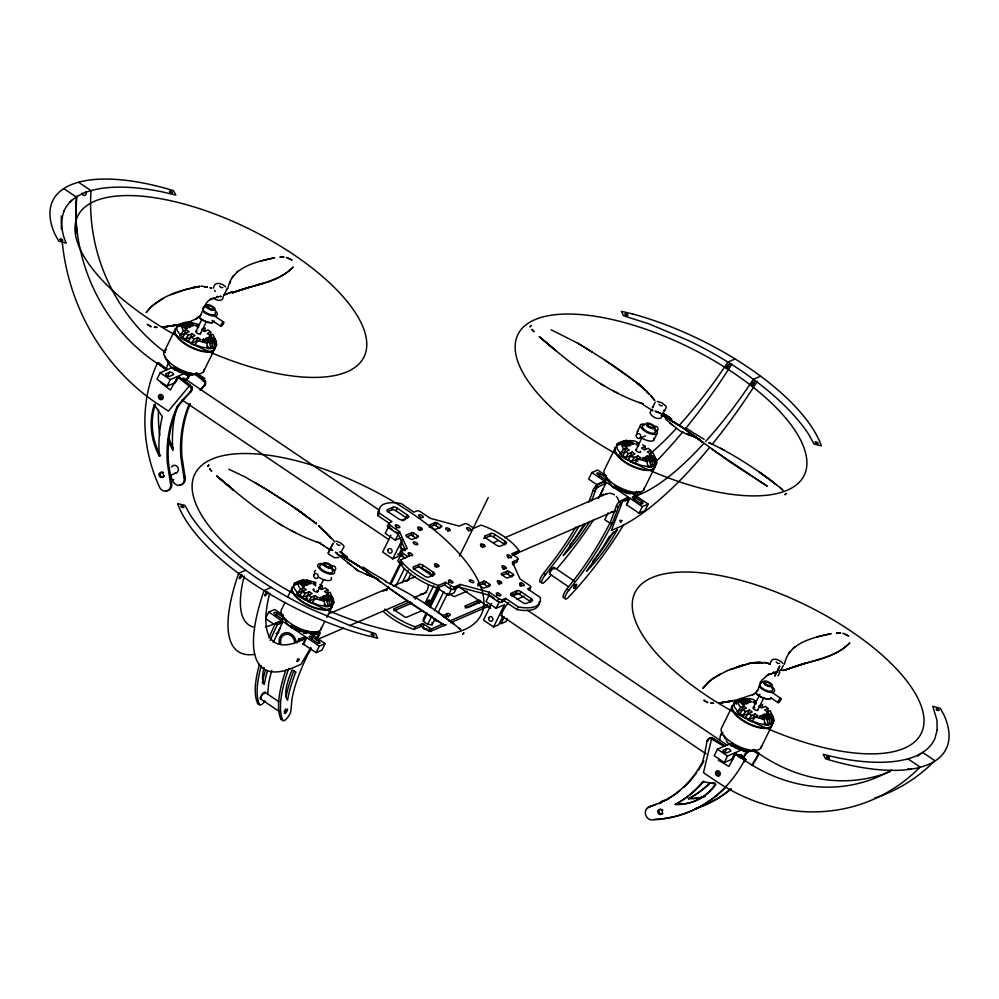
<?xml version="1.0" encoding="UTF-8"?>
<svg xmlns="http://www.w3.org/2000/svg" width="999" height="999" viewBox="0 0 999 999"><rect width="100%" height="100%" fill="white"/><g stroke="black" fill="none" stroke-linecap="round" stroke-linejoin="round"><path stroke-width="1.5" d="M434.79 619.405L432.092 624.862L427.722 624.338L423.339 621.378L423.351 618.955L426.036 613.498M432.092 624.862L432.105 622.439M219.518 286.026L220.929 287.487L222.889 287.562M776.111 661.862L777.522 663.324L779.482 663.398M267.67 694.505L268.669 683.541A114.361 33.916 -56 0 1 271.828 670.416M776.485 672.514L774.837 676.123L776.161 673.164M336.675 543.643L338.137 545.167L340.022 545.242M658.978 404.183L660.451 405.706L662.325 405.781M179.345 369.655L174.525 369.942L174.126 367.407A19.143 7.692 26.2 0 0 187.412 373.526L190.522 374.15L190.072 373.176L189.398 374.575L186.313 374.937L180.27 370.204M734.39 745.853L731.842 746.353L731.418 743.78A19.143 7.692 26.2 0 0 744.73 749.924L747.839 750.549L743.643 751.348L737.587 746.603M329.795 549.825L328.084 553.483L329.47 550.449M176.661 326.923L176.373 327.522L177.185 325.424L181.581 324.176L187.562 328.209L185.889 328.933L181.106 325.711L176.661 326.923L177.098 330.494L182.18 337.637L185.677 333.179L189.136 331.68L186.239 329.72L183.466 330.919L180.245 334.802M181.081 325.786L183.466 330.919M181.581 324.176L182.73 323.089L189.236 327.485L190.921 326.76L184.403 322.365M214.76 341.009L215.734 346.678L216.558 344.58L215.235 339.473L210.452 336.238L208.779 336.963L214.76 341.009L213.599 342.083L214.735 347.065L212.762 348.376L211.925 342.807L205.419 338.411L207.093 337.687L213.599 342.083M215.235 339.473L212.862 334.253L210.09 335.452L207.193 333.491L210.664 331.993L210.627 335.177M216.558 344.58L216.121 341.009L214.123 337.862M297.477 592.807L294.318 588.498L293.644 585.714L294.418 583.416L298.813 582.167L304.795 586.213L303.109 586.937C294.767 576.473 298.689 592.969 303.471 587.724L306.368 589.672L302.897 591.171L299.413 595.641L297.178 593.394L300.699 588.923M298.813 582.167L299.962 581.093L306.468 585.489L308.142 584.765L301.636 580.357L295.429 583.029L303.846 579.994L309.827 584.028L311.501 583.304L306.718 580.082L303.758 580.894M331.98 599L332.967 604.67L333.791 602.572L332.455 597.464L327.684 594.23L325.999 594.954L331.98 599L330.831 600.087L331.968 605.057L329.995 606.381L329.158 600.811L322.64 596.415L324.325 595.679L330.831 600.087M332.455 597.464L330.095 592.257L327.322 593.443L324.425 591.495L327.897 589.997L327.847 593.169M333.791 602.572L333.354 599L332.018 596.903M616.758 445.329L616.458 445.916L617.282 443.831L621.678 442.582L627.659 446.615L625.973 447.34L621.191 444.118L616.758 445.329L617.182 448.901L622.277 456.043L625.761 451.585L629.233 450.087L626.336 448.126L623.563 449.325L620.329 453.209M621.191 444.118L623.563 449.325M621.678 442.582L622.827 441.496L629.333 445.891L631.006 445.167L624.5 440.771L618.294 443.444L623.413 441.308M654.845 459.415L655.831 465.072L656.655 462.987L655.319 457.879L650.536 454.645L648.863 455.369L654.845 459.415L653.696 460.489L654.832 465.472L652.859 466.783L652.022 461.213L645.504 456.818L647.19 456.093L653.696 460.489M655.319 457.879L652.959 452.659L650.187 453.858L647.29 451.898L650.749 450.399L650.711 453.571M656.655 462.987L656.218 459.403L654.882 457.317M737.562 711.213L734.415 706.905L733.741 704.12L734.515 701.822L738.898 700.574L744.879 704.62L743.206 705.344C734.864 694.879 738.773 711.375 743.556 706.131L746.453 708.079L742.994 709.577L739.497 714.048L737.274 711.8L740.796 707.317M738.898 700.574L740.047 699.487L746.565 703.883L748.239 703.159L741.733 698.763L735.514 701.435L740.047 699.487M772.077 717.407L773.064 723.076L773.875 720.978L772.552 715.871L767.769 712.637L766.096 713.361L772.077 717.407L770.928 718.481L772.052 723.463L770.079 724.787L769.242 719.218L762.736 714.809L764.41 714.085L770.928 718.481M772.552 715.871L770.179 710.651L767.419 711.85L764.522 709.902L767.981 708.403L767.944 711.575M773.875 720.978L773.451 717.407L771.44 714.26M175.799 325.237L163.249 327.098C175.612 324.937 190.035 323.976 200.175 315.934C203.546 309.603 204.708 301.573 212.163 298.376L209.553 300.137M203.109 309.478L203.983 306.93M260.402 261.014L274.55 257.767C256.493 261.75 231.756 266.883 227.859 288.436L226.448 289.26M595.441 488.611L597.127 484.265L604.295 481.168M229.758 283.479L230.557 281.406M784.465 664.273C788.348 642.732 813.086 637.574 831.143 633.616L816.995 636.863M732.392 701.086L718.843 703.046L732.379 701.036L719.854 702.946L736.65 699.937L754.045 694.118L757.717 690.309L761.563 680.444L768.768 674.225L766.146 675.986M777.759 669.842L779.832 665.971L776.648 672.19L768.568 674.662L773.463 673.001M588.661 502.41A227.809 67.57 -56 0 0 593.094 490.259A4.233 1.249 -56 0 1 595.716 486.101L603.995 481.78L605.881 483.054L599.825 496.178L603.583 494.218M626.748 504.033L629.17 498.788L627.285 497.514L619.005 501.835A4.233 1.249 -56 0 0 616.383 505.993A227.809 67.57 -56 0 1 610.327 522.29A114.361 33.916 -56 0 1 579.083 573.264L566.92 589.048A6.781 2.01 -56 0 0 563.611 597.852M330.07 549.213L333.079 543.331L331.106 547.127M276.498 635.177L282.267 622.989L280.382 621.703L275.537 623.251A139.885 41.483 -56 0 0 268.931 637.799M302.997 644.13L305.557 638.723L303.671 637.437L298.826 638.985A139.885 41.483 -56 0 0 297.028 642.782M651.51 409.602L650.012 412.737C651.286 416.67 657.192 419.767 661.076 418.057L662.162 415.884M664.335 411.476L666.296 407.38L665.921 406.094L661.788 402.772L657.242 401.461M174.413 383.441L177.76 376.623L190.122 384.977L168.369 411.163L158.042 404.183A196.341 170.08 66.6 0 1 62.175 240.971M164.485 351.149L175.287 329.195A22.078 8.879 26.2 0 0 192.12 348.014A22.078 8.879 26.2 0 0 214.985 347.49M172.727 367.332L160.19 372.752L156.968 379.308L167.07 386.126L175.474 382.492M174.525 369.942L169.718 365.721L168.094 361.338L165.984 359.053A19.143 7.692 26.2 0 1 165.397 356.643M168.219 362.887L168.906 361.501M186.239 329.72L184.39 333.479L179.957 335.402M184.852 339.697L188.262 335.264L192.033 333.641L194.93 335.589L191.159 337.225L187.75 341.646L184.852 339.697L190.185 337.387L192.033 333.641M167.632 376.123L169.568 372.19A2.398 0.962 26.2 0 1 172.552 373.002A2.398 0.962 26.2 0 1 173.351 374.75L169.693 376.336A2.398 0.962 26.2 0 1 166.708 375.524A2.398 0.962 26.2 0 1 165.909 373.776L169.568 372.19M173.938 368.107L174.588 366.783M167.07 386.126L170.292 379.57L185.614 372.952M195.941 331.418L201.923 319.243M190.871 343.506L194.355 339.048L197.827 337.55L200.724 339.51L197.952 340.696L194.43 345.179L190.871 343.506L195.979 341.308L197.827 337.55M200.399 333.766L206.381 321.591M204.882 331.031L205.182 327.959L201.411 329.583L204.296 331.543L208.067 329.907L210.664 331.993M223.326 296.466C222.802 302.422 216.458 300.424 213.374 298.164M224.812 293.444L226.736 289.535M202.51 341.646L203.734 339.136L209.715 343.181L211.925 342.807M188.511 374.725L189.548 372.639M186.538 379.895L187.912 377.11M189.398 374.575L190.409 373.701M209.216 338.748L210.452 336.238M203.734 339.136L202.06 339.86L206.843 343.094L207.879 348.801L211.001 348.251L209.715 343.181M203.484 371.678L214.285 349.725M283.504 615.459L274.663 609.49L268.806 612.012L265.584 618.568L274.051 624.288M275.961 615.884L277.247 613.261L283.566 617.519A2.398 0.962 26.2 0 1 284.365 619.28A2.398 0.962 26.2 0 1 281.368 618.468L275.062 614.21A2.398 0.962 26.2 0 1 274.263 612.462A2.398 0.962 26.2 0 1 277.247 613.261M285.09 602.285L281.718 609.14A22.078 8.879 26.2 0 0 298.551 627.971A22.078 8.879 26.2 0 0 321.403 627.447M287.787 596.79L292.52 587.187A22.078 8.879 26.2 0 0 309.353 606.018A22.078 8.879 26.2 0 0 332.217 605.481M293.594 585.514L298.326 583.703M279.845 623.276L281.181 620.541A165.235 49.013 -56 0 1 265.559 626.835M282.28 620.142L283.566 617.519M273.251 642.295L280.107 628.371M315.259 631.843L305.02 633.229L295.567 627.197L291.745 627.946L286.938 623.713L285.327 619.33L283.216 617.057A19.143 7.692 26.2 0 1 282.617 614.635M285.452 620.879L286.139 619.492M297.178 593.394L301.623 591.47L303.471 587.724M302.085 597.689L305.494 593.256L309.265 591.633L312.163 593.593L308.391 595.217L304.982 599.65L302.085 597.689L307.417 595.392L309.265 591.633M315.434 585.501L315.609 582.467L306.718 580.082M308.104 601.51L311.588 597.04L315.047 595.541L317.944 597.502L315.172 598.701L311.663 603.171L308.104 601.51L313.199 599.3L315.047 595.541M317.62 591.758L323.614 579.582M322.115 589.035L322.402 585.951L319.842 584.427M305.744 632.717L306.768 630.631L306.618 632.567L303.546 632.941M323.089 598.189L324.325 595.679M303.296 644.555L306.643 637.737A165.235 49.013 -56 0 1 269.68 593.231M325.399 606.206L325.112 606.793L328.221 606.256L326.948 601.173L320.966 597.14L319.293 597.864L324.076 601.086L325.399 606.206L319.031 605.182L311.95 602.584M311.313 639.76L312.6 637.137L318.906 641.395A2.398 0.962 26.2 0 1 319.705 643.156A2.398 0.962 26.2 0 1 316.72 642.345L310.402 638.086A2.398 0.962 26.2 0 1 309.603 636.338A2.398 0.962 26.2 0 1 312.6 637.137M320.716 629.682L324.762 621.44M326.785 617.332L331.518 607.717M389.448 523.414L378.084 515.746L379.37 513.124A39.885 16.034 26.2 0 1 401.311 503.633L413.936 512.162L416.87 510.901A3.184 1.286 26.2 0 1 420.854 511.975L430.232 518.306L459.278 526.123L464.722 523.776A3.184 1.286 26.2 0 1 468.706 524.85L473.751 528.259L481.068 525.099A39.885 16.034 26.2 0 1 518.943 550.674L517.657 553.296L512.774 555.407M317.62 644.018L318.906 641.395M302.772 643.693L316.084 652.672L319.305 646.128L325.162 643.593L308.741 632.504M325.162 643.593L321.94 650.149L316.084 652.672M387.3 511.763L391.983 509.74L393.269 507.117A3.184 1.286 26.2 0 1 397.252 508.191L407.355 515.009A3.184 1.286 26.2 0 1 408.416 517.345L402.572 519.88A3.184 1.286 26.2 0 1 398.576 518.806L388.486 511.988A3.184 1.286 26.2 0 1 387.425 509.64L393.269 507.117M379.37 513.124L391.995 521.653L389.073 522.914L387.787 525.536A3.184 1.286 26.2 0 0 388.848 527.872L398.226 534.215L405.319 549.812M391.983 509.74A3.184 1.286 26.2 0 1 395.966 510.814L397.252 508.191M388.848 527.872L390.134 525.249A3.184 1.286 26.2 0 1 389.073 522.914M390.884 535.327L382.667 552.047L392.769 558.866L397.889 556.655L401.848 548.538A9.565 2.835 -56 0 1 402.335 542.345M407.13 518.568A3.184 1.286 26.2 0 0 406.069 517.632L407.355 515.009M392.232 529.408L388.436 526.848L385.214 533.404L395.317 540.222L399.513 531.593L390.134 525.249M392.769 558.866L402.36 539.373M399.513 531.593L407.255 548.613L401.81 550.961L400.524 553.583A3.184 1.286 26.2 0 0 401.586 555.919L405.369 558.478M403.409 548.938L400.075 555.706L397.552 553.995M407.068 536.775L410.577 535.264L411.863 532.642A1.598 0.637 26.2 0 1 413.861 533.179L417.644 535.739A1.598 0.637 26.2 0 1 418.181 536.9L412.325 539.435A1.598 0.637 26.2 0 1 410.327 538.898L406.543 536.338A1.598 0.637 26.2 0 1 406.019 535.164L411.863 532.642M401.586 555.919L402.872 553.309A3.184 1.286 26.2 0 1 401.81 550.961M402.872 553.309L407.929 556.718L400.611 559.877L399.325 562.499A39.885 16.034 26.2 0 0 437.2 588.074L444.505 584.914L445.804 582.292L450.849 585.701A3.184 1.286 26.2 0 0 454.832 586.775L460.277 584.427L489.323 592.245L498.701 598.576A3.184 1.286 26.2 0 0 502.684 599.65L505.619 598.389L518.244 606.917A39.885 16.034 26.2 0 0 540.184 597.427L527.559 588.898L530.481 587.637A3.184 1.286 26.2 0 0 529.42 585.302L520.042 578.97L512.3 561.938L517.744 559.59A3.184 1.286 26.2 0 0 516.683 557.255L511.625 553.846L518.943 550.674M410.577 535.264A1.598 0.637 26.2 0 1 412.575 535.801L413.861 533.179M386.65 590.534L388.673 586.438M390.01 583.703L400.087 563.236M391.346 583.404L401.423 562.924M419.93 530.569L421.216 527.947M417.644 535.739L416.358 538.349L412.575 535.801M408.441 555.594L409.727 552.971A2.535 1.024 26.2 0 1 412.562 555.456A2.535 1.024 26.2 0 1 408.678 554.42A2.535 1.024 26.2 0 1 409.727 552.971M395.729 586.363L404.458 568.606M402.122 582.792L408.166 570.504M429.295 527.16L433.978 525.137L435.277 522.527A1.598 0.637 26.2 0 1 437.262 523.051L441.058 525.611A1.598 0.637 26.2 0 1 441.583 526.785L435.726 529.308A1.598 0.637 26.2 0 1 433.741 528.783L429.957 526.223A1.598 0.637 26.2 0 1 429.42 525.049L435.277 522.527M407.48 580.806L410.901 573.838M433.978 525.137A1.598 0.637 26.2 0 1 435.976 525.674L437.262 523.051M413.311 569.03L417.994 567.007L419.293 564.385A3.184 1.286 26.2 0 1 423.276 565.459L433.379 572.277A3.184 1.286 26.2 0 1 434.44 574.625L428.583 577.147A3.184 1.286 26.2 0 1 424.6 576.073L414.498 569.255A3.184 1.286 26.2 0 1 413.436 566.92L419.293 564.385M441.058 525.611L439.76 528.234L435.976 525.674M417.994 567.007A3.184 1.286 26.2 0 1 421.99 568.081L423.276 565.459M447.839 531.393L449.125 528.771M415.259 599.15L416.595 596.453M433.154 575.836A3.184 1.286 26.2 0 0 432.08 574.9L433.379 572.277M436.638 567.345L437.924 564.722M424.825 603.658L433.728 585.551M383.541 611.688A40.859 16.421 26.2 0 0 413.886 629.457L415.172 626.835L422.115 623.838A1.598 0.637 26.2 0 1 424.113 624.375L429.795 628.209A1.598 0.637 26.2 0 0 431.793 628.746L443.231 623.801M428.621 605.307L436.838 588.586M437.2 588.074L438.486 585.451L445.804 582.292M429.395 606.668L438.798 587.562M413.886 629.457L420.829 626.46L422.115 623.838M423.339 621.378L427.372 613.186M430.057 607.729L439.473 588.623M420.829 626.46A1.598 0.637 26.2 0 1 422.827 626.997L424.113 624.375M459.465 556.068L488.286 497.502M427.722 624.338L431.743 616.146M434.44 610.689L443.843 591.57M448.838 582.879L450.124 580.257A2.535 1.024 26.2 0 1 452.959 582.742A2.535 1.024 26.2 0 1 449.075 581.705A2.535 1.024 26.2 0 1 450.124 580.257M422.827 626.997L428.509 630.831L429.795 628.209M444.505 584.914L449.562 588.324L450.849 585.701M438.149 612.574L447.552 593.468M428.509 630.831A1.598 0.637 26.2 0 0 430.494 631.368L431.793 628.746M436.151 587.187L448.251 595.354L451.473 588.798M449.562 588.324A3.184 1.286 26.2 0 0 453.546 589.398L454.832 586.775M457.33 586.276L454.108 592.832L448.251 595.354M453.546 589.398L458.978 587.05L460.277 584.427M483.828 538.561L485.114 535.939L490.971 533.404A3.184 1.286 26.2 0 1 494.955 534.477L505.057 541.296A3.184 1.286 26.2 0 1 506.118 543.631L500.262 546.166A3.184 1.286 26.2 0 1 496.278 545.092L486.176 538.274A3.184 1.286 26.2 0 1 485.114 535.939M443.693 617.27L446.328 616.133L447.614 613.511A1.598 0.637 26.2 0 1 449.612 614.048A1.598 0.637 26.2 0 1 450.137 615.222L444.705 617.569M482.667 547.452L483.953 544.83M485.002 538.049L489.685 536.026L490.971 533.404M489.685 536.026A3.184 1.286 26.2 0 1 493.668 537.1L494.955 534.477M477.847 585.889L482.529 583.866L483.828 581.243A1.598 0.637 26.2 0 1 485.814 581.78L489.61 584.34A1.598 0.637 26.2 0 1 490.134 585.501L484.29 588.036A1.598 0.637 26.2 0 1 482.292 587.499L478.509 584.939A1.598 0.637 26.2 0 1 477.972 583.766L483.828 581.243M504.832 544.855A3.184 1.286 26.2 0 0 503.771 543.918L505.057 541.296M482.529 583.866A1.598 0.637 26.2 0 1 484.527 584.403L485.814 581.78M465.197 607.979L477.047 602.859L478.334 600.237A1.598 0.637 26.2 0 1 479.982 600.561M489.61 584.34L488.311 586.95L484.527 584.403M458.978 587.05L488.036 594.867L489.323 592.245M504.008 569.33L505.307 566.708M499.375 584.228L500.661 581.605M502.435 575.262L505.944 573.738L507.23 571.128A1.598 0.637 26.2 0 1 509.228 571.665L513.011 574.213A1.598 0.637 26.2 0 1 513.536 575.387L507.692 577.909A1.598 0.637 26.2 0 1 505.694 577.385L501.91 574.825A1.598 0.637 26.2 0 1 501.373 573.651L507.23 571.128M491.695 603.421L483.479 620.129L493.568 626.947L498.688 624.737L502.684 616.62A9.565 2.835 -56 0 1 502.672 611.438A9.565 2.835 -56 0 1 508.691 602.672M496.69 595.754L497.977 593.131A2.535 1.024 26.2 0 1 500.811 595.616A2.535 1.024 26.2 0 1 496.928 594.58A2.535 1.024 26.2 0 1 497.977 593.131M505.944 573.738A1.598 0.637 26.2 0 1 507.929 574.275L509.228 571.665M513.286 565.184L514.572 562.562M512.375 563.973L516.446 562.212L517.744 559.59M488.036 594.867L497.415 601.198L498.701 598.576M494.305 598.339L489.248 594.929L486.026 601.485L496.128 608.304L499.35 601.748M513.011 574.213L511.725 576.835L507.929 574.275M497.415 601.198A3.184 1.286 26.2 0 0 501.398 602.272L502.684 599.65M501.398 602.272L504.32 601.011L505.619 598.389M493.568 626.947L504.532 604.67L496.128 608.304M511.013 595.317L515.696 593.294L516.982 590.671A3.184 1.286 26.2 0 1 520.979 591.745L531.081 598.576A3.184 1.286 26.2 0 1 532.142 600.911L526.286 603.433A3.184 1.286 26.2 0 1 522.302 602.36L512.2 595.541A3.184 1.286 26.2 0 1 511.138 593.206L516.982 590.671M504.22 617.02L500.886 623.788L506.006 621.578L507.38 618.793M521.378 583.016A2.535 1.024 26.2 0 0 520.342 584.465A2.535 1.024 26.2 0 0 524.213 585.501A2.535 1.024 26.2 0 0 521.378 583.016L520.092 585.639A2.535 1.024 26.2 0 1 520.691 585.839M515.696 593.294A3.184 1.286 26.2 0 1 519.68 594.368L520.979 591.745M504.32 601.011L516.945 609.54L518.244 606.917M530.481 587.637L529.195 590.259A3.184 1.286 26.2 0 0 529.195 588.861M606.505 475.961L597.664 469.992L591.82 472.527L588.598 479.07L597.065 484.79M530.856 602.135A3.184 1.286 26.2 0 0 529.782 601.186L531.081 598.576M598.975 476.386L600.262 473.763L606.568 478.034A2.398 0.962 26.2 0 1 607.367 479.782A2.398 0.962 26.2 0 1 604.383 478.983L598.064 474.712A2.398 0.962 26.2 0 1 597.265 472.964A2.398 0.962 26.2 0 1 600.262 473.763M622.027 442.245L622.315 441.658L620.254 442.12M605.282 480.656L606.568 478.034M598.314 498.626L603.109 488.886M618.431 487.599L614.61 488.349L611.9 486.276L606.081 477.46M608.316 481.293L609.003 479.907M626.336 448.126L624.487 451.885L620.042 453.808M624.949 458.104L628.359 453.671L632.13 452.048L635.014 453.996L631.243 455.631L627.847 460.052L624.949 458.104L630.282 455.794L632.13 452.048M636.026 449.825L642.02 437.649M638.299 445.916L638.586 445.317C639.135 440.234 630.244 440.01 626.623 441.296M630.956 461.913L634.452 457.455L637.911 455.956L640.809 457.904L638.036 459.103L634.527 463.586L630.956 461.913L636.063 459.702L637.911 455.956M608.104 512.924L604.77 519.692L611.088 523.951M663.761 410.701L664.048 410.065M644.979 449.438L645.267 446.366L642.707 444.83M642.594 460.052L643.831 457.542L649.812 461.588L652.022 461.213M645.953 458.603L647.19 456.093M619.43 488.061L626.41 493.344L629.482 492.982L630.169 491.583M626.398 505.182L629.757 498.364L622.589 501.461L611.363 530.469L617.345 527.884A196.341 58.229 -56 0 0 709.415 447.664M643.831 457.542L642.157 458.266L646.94 461.501L647.976 467.207L651.086 466.658L649.812 461.588M626.41 493.344L630.619 493.718L635.801 492.682L636.463 491.358M634.315 500.262L635.614 497.639L641.92 501.91A2.398 0.962 26.2 0 1 642.719 503.658A2.398 0.962 26.2 0 1 639.722 502.859L633.416 498.588A2.398 0.962 26.2 0 1 632.617 496.84A2.398 0.962 26.2 0 1 635.614 497.639M643.581 490.084L654.382 468.131M640.634 504.532L641.92 501.91M626.997 505.007L639.085 513.186L642.32 506.63L648.164 504.095L631.755 493.019M648.164 504.095L644.942 510.651L639.085 513.186M733.691 703.92L738.423 702.11M729.969 743.768L717.432 749.188L714.21 755.744L724.3 762.562L732.717 758.928M731.842 746.353L727.035 742.12L725.411 737.737L723.301 735.451M743.556 706.131L741.708 709.877L737.274 711.8M742.182 716.096L745.579 711.663L749.35 710.039L752.247 711.987L748.476 713.623L745.067 718.056L742.182 716.096L747.502 713.798L749.35 710.039M724.862 752.572L726.797 748.638A2.398 0.962 26.2 0 1 729.794 749.437A2.398 0.962 26.2 0 1 730.594 751.198L726.935 752.771A2.398 0.962 26.2 0 1 723.938 751.972A2.398 0.962 26.2 0 1 723.151 750.212L726.797 748.638M770.254 663.973C770.991 655.981 779.857 659.602 782.916 663.523M731.256 744.517L731.917 743.181M724.3 762.562L727.534 756.006L741.458 749.987M753.258 707.816L759.914 694.293M755.531 703.908L755.818 703.321C756.355 698.226 747.477 698.001 743.855 699.288M748.189 719.917L751.673 715.446L755.144 713.948L758.041 715.908L755.269 717.107L751.748 721.578L748.189 719.917L753.296 717.707L755.144 713.948M757.717 710.164L763.711 697.989M762.212 707.442L762.499 704.357L759.977 705.444M779.782 672.589L778.009 675.911M781.418 669.28L783.341 665.371M759.827 718.044L761.063 715.546L767.045 719.58L769.242 719.218M743.094 757.729L745.154 753.558L747.951 752.347M746.715 750.973L747.389 749.587L747.402 750.773M766.533 715.147L767.769 712.637M761.063 715.546L759.377 716.271L764.16 719.492L765.197 725.199L768.318 724.662L767.045 719.58M743.643 751.348L747.851 751.71L753.034 750.686L753.683 749.35M760.801 748.076L771.603 726.123M655.232 402.06L652.384 407.817L653.458 406.356M731.505 759.839L734.864 753.021A165.235 143.144 66.6 0 0 891.62 769.979M746.253 753.458L747.602 750.736M637.462 431.393L640.671 424.912M653.858 440.022L657.08 433.529M744.505 761.837A139.885 121.179 66.6 0 0 745.841 759.327L736.563 753.995L735.464 754.47L728.92 766.445L718.368 760.276M743.144 759.29L747.502 751.298M157.442 363.024L166.034 369.755L167.133 369.28L158.541 362.55L157.442 363.024A139.885 121.179 66.6 0 0 159.028 486.038A6.781 5.869 66.6 0 0 166.683 491.021A6.781 5.869 66.6 0 0 170.429 483.066L167.357 463.174A114.361 99.076 66.6 0 1 177.26 406.468L178.359 405.994A227.809 197.352 66.6 0 1 191.209 391.521A4.233 3.671 66.6 0 0 191.858 386.825L178.846 376.773L177.747 377.247L170.317 389.997L160.464 382.392M175.874 381.88L178.846 376.773M186.039 380.344L189.011 375.237M187.874 378.596L189.36 376.036M310.864 647.502L301.011 664.31L295.03 666.907A196.341 58.229 -56 0 1 264.111 590.496L271.266 587.4M316.171 638.436L319.967 631.967L312.799 635.077M232.268 277.422L233.429 275.549M788.86 653.271L790.022 651.385M776.772 671.927L773.888 672.889M200.175 315.934L201.124 314.473M756.767 691.77L757.717 690.321M541.021 581.98A6.781 2.01 -56 0 1 539.922 579.682A6.781 2.01 -56 0 1 543.631 573.326L555.794 557.529A114.361 33.916 -56 0 0 575.849 527.06M551.585 574.625A139.885 41.483 -56 0 1 545.904 580.744A6.781 2.01 -56 0 1 541.57 582.504A6.781 2.01 -56 0 1 545.516 574.6L557.692 558.803A114.361 33.916 -56 0 0 579.083 526.036M623.763 524.637A139.885 41.483 -56 0 1 569.193 596.478A6.781 2.01 -56 0 1 564.86 598.239A6.781 2.01 -56 0 1 568.806 590.334L580.981 574.537A114.361 33.916 -56 0 0 612.225 523.576A227.809 67.57 -56 0 0 618.281 507.28A4.233 1.249 -56 0 1 620.903 503.109L619.005 501.835M202.897 380.981L204.882 378.609L196.216 372.752M620.754 522.052C623.526 518.518 618.731 522.19 620.754 522.052A2.71 0.799 -56 0 0 621.965 520.404M203.297 286.326L201.024 286.101M177.185 325.424L178.484 324.438M214.735 347.065L216.034 346.079M294.418 583.416L295.716 582.429M331.968 605.057L333.254 604.07M617.282 443.831L618.581 442.844M654.832 465.472L656.118 464.485M734.515 701.822L735.813 700.836M772.052 723.463L773.351 722.477M236.613 272.265L238.399 270.941M793.206 648.114L794.992 646.778M338.773 557.517L334.59 557.742L328.634 554.208M195.891 319.118L197.452 318.281M752.497 694.967L754.045 694.118M720.217 674.013L708.154 682.03L702.809 688.386L712.637 678.383L727.359 670.591M591.595 500.949A227.809 67.57 -56 0 0 594.992 491.545A4.233 1.249 -56 0 1 597.614 487.387L605.881 483.054M625.037 500.949L629.17 498.788M660.551 802.597L666.895 799.462A114.361 99.076 66.6 0 0 680.331 790.359M199.4 286.563C180.095 290.035 158.679 296.303 146.216 312.537L151.586 306.193L163.674 298.189M198.501 326.91L198.389 324.475L195.617 325.674L198.514 327.635M177.26 406.468A227.809 197.352 66.6 0 1 190.11 391.995A4.233 3.671 66.6 0 0 190.759 387.3L191.858 386.825M200.262 389.635A227.809 197.352 66.6 0 1 203.609 386.163A4.233 3.671 66.6 0 0 204.246 381.468L205.344 380.994L195.891 373.688M154.283 404.745L155.382 404.283A59.865 51.861 66.6 0 0 160.477 455.731L159.378 456.206A59.865 51.861 66.6 0 1 154.283 404.745L162.313 416.558A121.541 105.282 66.6 0 0 159.378 456.206M190.11 391.995L191.209 391.521M203.609 386.163L204.708 385.689A4.233 3.671 66.6 0 0 205.344 380.994M169.805 475.649L176.698 472.677M170.067 474.488A139.885 121.179 66.6 0 0 172.527 480.207L173.614 479.732M170.429 483.066L171.528 482.592L168.456 462.699A114.361 99.076 66.6 0 1 178.359 405.994M172.527 480.207A6.781 5.869 66.6 0 0 180.17 485.189A6.781 5.869 66.6 0 0 183.916 477.235L185.015 476.76L181.955 456.868A114.361 99.076 66.6 0 1 190.322 403.584M245.804 570.204L238.649 573.301A196.341 58.229 -56 0 0 254.695 654.357M735.002 359.053L727.846 362.137A165.235 49.013 -56 0 1 680.144 424.288M402.372 520.829L405.157 519.617M760.464 376.248L753.308 379.345A165.235 49.013 -56 0 1 705.606 441.496M395.317 540.222L400.924 537.799M638.473 442.882L635.701 444.08L638.598 446.029M315.609 582.467L312.837 583.666L315.734 585.626M318.631 587.587L322.402 585.951M645.267 446.366L641.495 447.989L644.392 449.95L648.164 448.314L650.749 450.399M304.982 599.65L307.642 598.501M328.771 613.873L388.873 587.899M393.169 586.038L414.635 576.76M493.344 542.744L497.639 540.884M504.795 537.787L606.393 493.868M383.054 591.083L387.35 589.223M405.944 581.193L408.803 579.957M316.546 639.884L343.743 628.121M349.463 625.649L406.705 600.911M413.861 597.814L426.748 592.245M512.612 555.132L614.21 511.213M410.477 601.598L393.843 608.791A1.598 0.637 26.2 0 0 394.38 609.964L404.47 616.783A1.598 0.637 26.2 0 0 406.468 617.32L421.715 610.726M393.943 610.814L411.95 603.021M467.22 591.058L454.745 596.453A1.598 0.637 26.2 0 1 452.747 595.916L450.224 594.205M442.357 615.784L447.614 613.511M478.334 600.237L465.172 605.931A1.598 0.637 26.2 0 0 465.709 607.092A1.598 0.637 26.2 0 0 467.694 607.629L480.869 601.935A1.598 0.637 26.2 0 0 480.631 600.998M448.951 621.328L487.574 604.632M430.494 631.368L446.228 624.562M450.524 622.714L489.148 606.018M511.888 596.328L518.856 593.319M516.97 599.3L523.976 596.266M755.706 700.873L752.934 702.072L755.831 704.033M665.796 799.937A114.361 99.076 66.6 0 0 702.722 761.488A227.809 197.352 66.6 0 0 706.98 741.208A4.233 3.671 66.6 0 1 710.114 738.199L711.213 737.724L725.162 745.878M706.98 741.208L708.066 740.734M702.722 761.488L703.82 761.013A114.361 99.076 66.6 0 1 700.823 766.395M656.231 804.407L649.575 806.792A6.781 5.869 66.6 0 0 645.566 814.585A6.781 5.869 66.6 0 0 653.084 819.842A139.885 121.179 66.6 0 0 744.742 759.802L745.841 759.327M751.822 764.934A139.885 121.179 66.6 0 0 758.241 753.97L759.34 753.496L752.709 749.687M702.759 781.693L715.509 783.915A59.865 51.861 66.6 0 1 674.949 804.545A121.541 105.282 66.6 0 0 702.759 781.693L703.858 781.23A121.541 105.282 66.6 0 1 676.048 804.07A59.865 51.861 66.6 0 0 715.833 784.565M659.502 803.77A6.781 5.869 66.6 0 1 663.061 800.961L664.16 800.486A6.781 5.869 66.6 0 0 660.601 803.296M704.108 796.777A59.865 51.861 66.6 0 1 688.436 798.713L689.535 798.238A121.541 105.282 66.6 0 0 709.003 784.252M170.767 294.742L185.889 289.435L199.425 286.538M727.309 670.579L750.649 663.061L762.287 662.812L750.661 663.036L729.807 669.555M661.65 802.122L649.575 806.792M639.735 438.261L645.491 435.839M211.838 298.913L218.319 296.903M663.061 800.961L668.631 799.05M228.571 293.207L232.292 291.958L225.974 293.993M275.986 633.441L278.771 632.517M310.514 634.24L317.857 631.805L319.755 633.091A4.233 1.249 -56 0 1 318.581 636.625A227.809 67.57 -56 0 0 317.632 638.161M312.412 635.514L319.755 633.091M270.23 640.496A139.885 41.483 -56 0 1 277.435 624.525L282.267 622.989M305.557 638.723L300.724 640.259L298.826 638.985M788.948 668.643C809.202 660.539 833.828 659.278 849.812 642.906C833.74 659.253 809.227 660.476 788.848 668.756L805.244 663.236L793.681 667.22M232.355 292.794C252.635 284.678 277.223 283.404 293.219 267.058C277.148 283.416 252.635 284.64 232.255 292.907L248.651 287.4L237.088 291.383M629.482 492.982L630.606 492.544L627.497 491.933A19.143 7.692 26.2 0 1 614.223 485.814L614.61 488.349M306.618 632.567L307.742 632.142L304.633 631.518A19.143 7.692 26.2 0 1 291.358 625.399L291.745 627.946L291.358 625.399M784.777 670.004L788.536 668.968L784.59 670.042L787.899 669.155M186.526 322.889L189.648 322.09L198.389 324.475M624.512 441.009L626.71 440.397L632.692 444.443L634.365 443.718L629.582 440.484M180.057 324.101L182.879 323.351M211.001 348.251L213.062 347.789M196.366 372.952L198.027 373.851L190.534 375.312L186.313 374.937M624.5 440.771L626.71 440.397M650.961 466.695L653.146 466.196M301.636 580.357L303.846 579.994M297.39 581.705L299.575 581.218M329.158 600.811L326.948 601.173M328.221 606.256L330.282 605.781M741.733 698.763L743.93 698.401L749.912 702.434L751.598 701.71L746.815 698.488M768.318 724.662L770.379 724.188M635.801 492.682L638.124 492.257M753.034 750.686L755.356 750.249L749.962 751.236M186.101 321.978L192.595 326.036L194.268 325.312L189.485 322.078M206.843 343.094L197.952 340.696M208.167 348.201L201.81 347.19L194.718 344.593M646.94 461.501L638.036 459.103M648.264 466.608L641.895 465.596L634.815 462.987M324.076 601.086L315.172 598.701M764.16 719.492L755.269 717.107M765.496 724.6L759.128 723.588L752.047 720.991M712.349 782.704L715.184 783.204M216.945 296.391L218.132 296.666M335.964 541.033L340.547 542.819L343.619 545.554L343.993 546.84L341.084 552.085M339.198 554.907L337.724 554.358M769.018 663.573L764.247 662.449L769.005 663.573A46.965 22.028 65.2 0 1 770.241 664.073M339.498 551.935L340.359 552.235M639.198 402.322L643.331 403.996C603.384 390.859 570.716 363.411 539.198 336.588L555.794 350.574L540.334 337.587M316.895 541.783L321.016 543.456C281.556 530.494 249.201 503.496 218.019 477.047L233.466 490.059M213.574 288.112C214.111 280.844 222.29 283.254 225.712 286.938M329.295 549.125L330.582 550.262L320.729 543.806L325.037 546.353M378.696 579.457L366.208 574.25L377.56 578.995M681.031 431.568L690.109 435.639M367.807 575.099L358.129 570.729L347.802 562.512L350.899 565.297M698.101 438.586L686.725 433.466L699.962 439.523M712.012 444.056L708.678 442.545C732.454 453.521 754.52 468.032 775.324 483.853M385.264 581.505C412.175 593.968 437.3 610.389 460.189 629.195M286.263 257.38L292.07 260.127L290.11 259.178M842.856 633.229L848.663 635.976L844.742 634.09M735.664 745.604L736.663 746.053M634.452 457.455L631.243 455.631M194.355 339.048L191.159 337.225M751.673 715.446L748.476 713.623M311.588 597.04L308.391 595.217M551.111 329.77L577.834 343.219C601.161 357.717 625.062 371.878 645.516 390.359L638.748 384.066L604.333 359.752M288.174 258.254L289.997 259.116M228.796 469.23L244.468 476.61L269.668 491.371L295.667 508.416L316.371 523.601L286.026 501.835L254.945 482.342M660.189 413.199L664.035 415.222L657.704 411.95M658.116 412.137L657.879 412.013A46.965 8.504 35.2 0 0 656.418 411.388M613.336 390.834L617.832 393.169M291.034 530.294L295.529 532.629M720.541 448.301L724.3 450.312M752.934 750.923L758.241 753.97M735.464 754.47L744.742 759.802M341.208 555.344L359.69 566.595L407.043 601.011L444.93 625.674L389.81 588.798M600.486 383.803L604.732 386.238M278.184 523.264L282.417 525.711M386.064 581.218L372.165 572.951M710.114 738.199L724.063 746.353M643.131 404.645L650.649 409.378M577.247 342.869L591.945 351.898M628.134 459.465L631.256 461.326M188.049 341.059L191.159 342.919M745.366 717.457L748.476 719.317M305.269 599.05L308.391 600.911M295.741 672.102L292.083 669.917A59.865 17.757 -56 0 0 287.575 700.237A121.541 36.051 -56 0 1 295.741 672.102L293.843 670.829A121.541 36.051 -56 0 0 286.039 696.902M694.48 433.479L704.145 439.31M327.684 548.151L328.496 548.676M425.724 604.108L430.257 607.055M316.433 523.538L315.022 522.614L316.346 523.613M685.302 427.535L693.706 433.079M362.999 566.995L371.391 572.539M341.221 552.747L345.479 555.806M214.972 316.296L223.714 322.14A2.535 0.762 -56.3 0 1 221.965 325.749A2.535 0.762 -56.3 0 1 221.104 324.7A2.535 0.762 -56.3 0 1 223.714 322.14M212.05 320.417L220.804 326.261M341.496 553.159L347.377 557.405L341.208 552.235M667.195 415.971L670.391 418.131M652.235 464.51L654.532 466.058M648.276 465.546L650.799 467.257M630.282 455.794L632.205 457.105M636.063 459.702L637.999 461.014M591.82 472.527L642.32 506.63M595.716 486.101L597.614 487.387M593.094 490.259L594.992 491.545M616.383 505.993L618.281 507.28M610.327 522.29L612.225 523.576M78.709 182.342L91.059 190.684A165.235 143.144 66.6 0 0 165.459 352.51M63.961 188.724L76.311 197.053A165.235 143.144 66.6 0 0 167.145 369.48M907.741 758.716L920.091 767.057A196.341 170.08 66.6 0 1 713.798 779.645L703.458 772.664L711.9 737.487L724.263 745.841M554.208 567.469L574.35 581.081M758.728 705.981L761.625 707.941L765.396 706.318L767.981 708.403M212.138 346.104L214.448 347.652M549.612 573.963L568.481 586.713M769.467 722.502L771.765 724.05M493.668 537.1L503.771 543.918M543.631 573.326L545.516 574.6M566.92 589.048L568.806 590.334M206.93 346.291L210.702 348.851M734.215 702.422L736.738 704.12M764.247 722.702L768.031 725.249M395.966 510.814L406.069 517.632M519.68 594.368L529.782 601.186M184.003 378.271L378.958 509.94M527.435 610.227L727.559 745.391M160.19 372.752L170.292 379.57M396.016 531.955L398.539 533.666M717.432 749.188L727.534 756.006M181.943 399.887L388.524 539.41M400.149 547.265L405.307 550.749M458.241 586.5L490.521 608.304M500.849 615.284L706.143 753.933M421.99 568.081L432.08 574.9M403.509 556.406L400.974 554.695L397.752 561.251L402.597 564.522M418.656 566.633L432.542 576.011M428.484 602.21L431.006 603.908M319.605 588.236L321.528 589.535L325.299 587.912L327.897 589.997M329.37 604.095L331.668 605.656M324.151 604.295L327.934 606.843M301.623 591.47L303.546 592.782M268.806 612.012L319.305 646.128M275.537 623.251L277.435 624.525M264.997 692.319L278.846 701.66M260.364 698.763L279.245 711.513M259.428 664.422A139.885 41.483 -56 0 0 257.517 703.096L259.415 704.382A6.781 2.01 -56 0 0 264.935 700.973M285.889 669.992A139.885 41.483 -56 0 0 280.806 718.83L282.705 720.104A6.781 2.01 -56 0 0 287.163 718.081A6.781 2.01 -56 0 0 290.959 710.227L291.958 699.275A114.361 33.916 -56 0 1 307.542 655.069A227.809 67.57 -56 0 1 311.139 648.925M354.645 568.356L358.129 570.729M680.444 431.268L670.117 423.052L673.214 425.824M772.289 692.607L780.968 698.551A2.535 0.749 -55.6 0 1 779.183 702.147A2.535 0.749 -55.6 0 1 778.333 701.098A2.535 0.749 -55.6 0 1 780.968 698.551M770.566 697.539L778.021 702.647M336.813 553.858L348.189 562.862M667.782 416.346L671.778 419.093M436.988 611.488L453.022 623.326M664.347 413.961L669.68 417.944L665.734 414.835M661.051 415.721L661.813 416.271M712.162 449.313L767.232 486.213L729.357 461.55L681.992 427.135L663.498 416.046L683.341 428.096L682.017 426.998L663.511 415.884L682.005 427.11L702.647 442.332M380.344 581.805L359.69 566.57L346.328 558.429M628.359 453.671L625.761 451.585M622.564 455.457L625.237 457.505M745.579 711.663L742.994 709.577M739.622 713.323L742.469 715.509M188.262 335.264L185.677 333.179M182.48 337.05L185.152 339.098M305.494 593.256L302.897 591.171M299.7 595.042L302.372 597.102M194.793 374.163L204.246 381.468M177.747 377.247L190.759 387.3M445.104 617.207L454.195 624.225M190.26 372.989L192.62 374.837M776.485 484.74L782.492 489.722M779.794 487.362L783.054 490.272M665.396 418.993L670.491 423.401M459.303 628.371L460.751 629.732M341.82 552.909L342.545 553.583L341.72 552.784M665.072 415.109L662.936 412.362M664.023 413.911L664.71 414.697M332.517 539.185L334.727 542.057M214.523 290.397L215.222 291.533M607.355 479.47L607.854 480.407M724.587 737.462L725.087 738.398M167.27 361.064L167.77 362M284.49 619.055L285.002 619.992M183.916 477.235L180.856 457.342A114.361 99.076 66.6 0 1 189.236 404.058M757.717 709.59A2.522 1.011 26.2 0 1 756.081 710.301A2.522 1.011 26.2 0 1 753.258 708.391A2.522 1.011 26.2 0 1 754.894 707.679M742.07 749.737A7.168 2.885 26.2 0 1 732.791 746.041M761.5 745.853A22.078 8.879 26.2 0 1 738.636 746.378A22.078 8.879 26.2 0 1 721.802 727.547L732.604 705.594A22.078 8.879 26.2 0 0 749.437 724.425A22.078 8.879 26.2 0 0 772.302 723.888M772.564 723.363A22.078 8.879 26.2 0 1 749.7 723.888A22.078 8.879 26.2 0 1 732.866 705.057M764.809 684.64A2.522 1.011 26.2 0 1 768.431 685.863M769.068 663.86A46.753 21.941 65.3 0 1 770.279 664.323M781.443 670.117A45.792 11.126 -4.1 0 1 779.008 670.704M781.58 670.142A44.543 10.677 -4.3 0 1 778.97 670.779M771.103 697.976A9.278 3.746 26.7 0 1 768.918 698.95M767.17 698.9A9.278 3.746 26.7 0 1 755.606 692.732M771.016 698.151A9.278 3.746 26.7 0 1 763.96 698.338A9.278 3.746 26.7 0 1 755.519 692.919M771.815 687.861A7.168 2.897 26.7 0 1 767.869 690.933A7.168 2.897 26.7 0 1 759.615 684.552M759.839 683.816A7.168 2.897 26.7 0 1 761.525 683.066M772.127 686.675A9.278 3.746 26.7 0 1 771.328 692.519A9.278 3.746 26.7 0 1 758.84 686.288M760.164 681.855A9.278 3.746 26.7 0 1 763.948 682.317M640.259 451.236A2.522 1.011 26.2 0 1 639.585 452.422A2.522 1.011 26.2 0 1 636.488 450.999A2.522 1.011 26.2 0 1 636.625 449.562M647.939 426.561A2.522 1.011 26.2 0 1 651.573 428.234M624.85 491.733A7.168 2.885 26.2 0 1 615.571 488.049M644.268 487.849A22.078 8.879 26.2 0 1 621.403 488.374A22.078 8.879 26.2 0 1 604.57 469.555L615.384 447.589A22.078 8.879 26.2 0 0 632.217 466.421A22.078 8.879 26.2 0 0 655.069 465.896M655.332 465.372A22.078 8.879 26.2 0 1 632.467 465.896A22.078 8.879 26.2 0 1 615.634 447.065M621.266 488.648A7.168 2.885 26.2 0 1 619.567 487.874M656.818 411.963A46.753 8.492 35.2 0 1 658.466 412.799M654.82 428.758A9.278 3.671 26.4 0 1 654.37 434.49A9.278 3.671 26.4 0 1 641.97 428.771A9.278 3.671 26.4 0 1 644.592 424.026M654.108 426.923A2.535 2.198 67.2 0 1 657.817 427.947A2.535 2.198 67.2 0 1 655.893 431.256M653.733 438.111A9.278 3.671 26.4 0 1 650.774 441.158A9.278 3.671 26.4 0 1 641.383 437.699M637.399 433.666A9.278 3.671 26.4 0 1 638.199 430.944M654.52 429.92A7.168 2.835 26.4 0 1 652.672 433.279A7.168 2.835 26.4 0 1 643.893 429.22A7.168 2.835 26.4 0 1 644.218 425.162M207.854 308.167A2.522 1.011 26.2 0 1 211.713 310.19M215.247 346.965A22.078 8.879 26.2 0 1 192.382 347.49A22.078 8.879 26.2 0 1 175.549 328.659M200.399 333.191A2.522 1.011 26.2 0 1 197.864 333.566A2.522 1.011 26.2 0 1 196.166 331.243M196.541 331.156A2.522 1.011 26.2 0 1 197.015 331.168M204.183 369.443A22.078 8.879 26.2 0 1 178.721 368.693A22.078 8.879 26.2 0 1 166.508 349.613M185.802 373.089A7.168 2.885 26.2 0 1 175.474 369.642M226.211 294.018A46.965 8.804 -8.3 0 1 224.538 294.505M227.135 294.093A46.753 8.729 -8.3 0 1 225.2 294.68M211.388 287.637A44.543 20.192 59.8 0 1 211.601 287.7M214.885 310.352A9.278 3.709 25.7 0 1 214.96 316.096A9.278 3.709 25.7 0 1 202.922 311.426M204.608 305.719A9.278 3.709 25.7 0 1 206.656 306.106M213.998 321.641A9.278 3.709 25.7 0 1 206.93 321.853A9.278 3.709 25.7 0 1 198.414 316.571M215.247 312.537A7.168 2.872 25.7 0 1 210.639 314.585A7.168 2.872 25.7 0 1 202.56 309.24M203.184 307.105A7.168 2.872 25.7 0 1 205.582 306.893M214.186 320.879A9.278 3.709 25.7 0 1 207.929 322.352A9.278 3.709 25.7 0 1 198.326 316.745M738.823 755.644A9.565 2.835 -56 0 1 741.957 757.167M738.386 756.83A7.967 2.36 -56 0 1 740.983 758.104M280.869 643.643A7.967 6.893 66.6 0 1 286.313 634.253A7.967 6.893 66.6 0 1 294.668 642.444M279.508 643.98A9.565 8.292 66.6 0 1 286.051 632.679A9.565 8.292 66.6 0 1 296.091 642.532M420.192 517.669A2.398 0.962 26.2 0 1 420.754 517.932M519.905 585.451A2.398 0.962 26.2 0 1 521.565 586.013M512.45 593.868A3.984 1.598 26.2 0 1 510.751 594.255M428.271 585.352A9.565 8.292 66.6 0 1 420.217 594.23M413.461 577.884A9.565 8.292 66.6 0 1 415.147 576.498M408.891 555.631A2.398 0.962 26.2 0 1 409.415 555.943M430.094 572.552A3.984 1.598 26.2 0 1 425.986 570.104M516.458 560.814A3.184 1.286 26.2 0 1 516.446 562.212M539.148 602.022A39.885 16.034 26.2 0 1 516.945 609.54M378.084 515.746A39.885 16.034 26.2 0 1 379.57 508.903M468.144 530.769A2.535 1.024 26.2 0 1 468.706 531.106M507.954 557.779A2.535 1.024 26.2 0 1 508.553 558.054M502.859 568.718A2.535 1.024 26.2 0 1 503.459 569.005M396.291 527.734A2.535 1.024 26.2 0 1 396.89 528.009M418.169 529.757A2.535 1.024 26.2 0 1 418.768 529.957M434.877 566.533A2.535 1.024 26.2 0 1 436.076 567.007M409.041 555.794A2.535 1.024 26.2 0 1 409.64 556.068M480.906 546.64A2.535 1.024 26.2 0 1 481.506 546.84M438.486 585.451A39.885 16.034 26.2 0 1 400.611 559.877M498.214 583.616A2.535 1.024 26.2 0 1 498.813 583.891M477.047 602.859A1.598 0.637 26.2 0 1 479.045 603.396M446.328 616.133A1.598 0.637 26.2 0 1 448.626 616.907M436.975 620.903A1.598 0.637 26.2 0 1 434.977 620.367A1.598 0.637 26.2 0 1 434.453 619.205M415.172 626.835A40.859 16.421 26.2 0 1 384.827 609.065M426.848 628.87A2.398 0.962 26.2 0 1 424.213 629.033A2.398 0.962 26.2 0 1 422.902 626.885M261.051 698.825A3.984 1.186 -56 0 1 261.638 694.979A3.984 1.186 -56 0 1 265.122 692.682M299.563 630.069A3.984 1.598 26.2 0 1 297.927 629.87M295.155 628.596A3.984 1.598 26.2 0 1 294.405 628.021M285.502 708.903A2.547 0.762 -56 0 1 285.277 709.415M284.615 710.539A2.547 0.762 -56 0 1 284.228 711.063M282.255 719.442A6.781 2.01 -56 0 1 280.806 718.83M282.705 720.104A139.885 41.483 -56 0 1 288.711 668.618M317.857 631.805A4.233 1.249 -56 0 1 317.807 632.916M299.275 659.128A2.71 0.799 -56 0 1 298.339 660.863M297.19 659.702A2.71 0.799 -56 0 1 298.052 658.678M258.966 703.708A6.781 2.01 -56 0 1 257.517 703.096M259.415 704.382A139.885 41.483 -56 0 1 261.313 665.709M267.345 671.316A121.541 36.051 -56 0 0 264.285 684.502A59.865 17.757 -56 0 1 264.061 667.457M261.788 695.541A2.547 0.762 -56 0 1 264.236 693.668M261.214 697.627A2.547 0.762 -56 0 1 261.263 696.628M262.387 683.229A121.541 36.051 -56 0 1 265.459 670.029M171.666 467.008A3.984 3.459 66.6 0 1 177.797 467.432A3.984 3.459 66.6 0 1 174.95 473.076M181.069 379.245A9.565 2.835 -56 0 1 184.315 379.458M162.375 399.063A2.398 2.073 66.6 0 1 160.14 395.03M179.87 371.591A3.984 1.598 26.2 0 1 178.921 371.153M178.047 370.629A3.984 1.598 26.2 0 1 177.285 370.055M164.448 475.836A2.547 2.21 66.6 0 1 161.426 476.673A2.547 2.21 66.6 0 1 160.352 473.226A2.547 2.21 66.6 0 1 163.374 472.39M171.528 482.592A6.781 5.869 66.6 0 1 166.234 490.721M161.513 399.113A2.71 2.348 66.6 0 1 159.765 395.192M185.015 476.76A6.781 5.869 66.6 0 1 179.733 484.89M159.74 435.651A139.885 121.179 66.6 0 1 158.504 409.802M166.059 369.18A139.885 121.179 66.6 0 1 168.631 362.437M200.262 390.334A227.809 197.352 66.6 0 1 204.708 385.689M175.799 410.726A121.541 105.282 66.6 0 0 172.864 450.374A59.865 51.861 66.6 0 1 168.094 439.31M173.264 448.563A59.865 51.861 66.6 0 1 168.731 437.4M550.312 573.988A3.984 1.186 -56 0 1 549.937 571.815A3.984 1.186 -56 0 1 553.159 567.644A3.984 1.186 -56 0 1 554.108 569.08M615.247 511.038A9.565 8.292 66.6 0 1 611.051 512.05M605.993 494.318A9.565 8.292 66.6 0 1 614.485 494.817M616.321 496.416A9.565 8.292 66.6 0 1 618.706 500.736M620.928 490.372A3.984 1.598 26.2 0 1 619.992 490.059M619.043 489.622A3.984 1.598 26.2 0 1 618.169 489.098M550.387 572.152A2.547 0.762 -56 0 1 551.86 569.542M552.647 568.793A2.547 0.762 -56 0 1 552.971 568.606M593.856 519.38A139.885 41.483 -56 0 1 556.343 569.28M585.489 523.913A59.865 17.757 -56 0 1 572.365 542.045M571.453 543.156A59.865 17.757 -56 0 1 569.605 545.329M589.772 521.366A59.865 17.757 -56 0 1 563.236 555.481A121.541 36.051 -56 0 0 584.09 524.025M613.436 531.992A59.865 17.757 -56 0 1 592.894 561.063M574.45 584.727A2.547 0.762 -56 0 1 573.763 585.839M619.88 520.741A2.71 0.799 -56 0 1 620.279 520.154M675.936 803.533A3.984 3.459 66.6 0 1 676.535 804.37M740.584 754.707A9.565 2.835 -56 0 1 741.545 755.893M738.311 755.694A9.565 2.835 -56 0 1 739.572 754.932M738.049 748.338A3.984 1.598 26.2 0 1 734.527 746.49M718.518 775.436A2.398 2.073 66.6 0 1 717.07 771.927M730.918 788.698A139.885 121.179 66.6 0 1 694.567 809.015M730.968 789.098A139.885 121.179 66.6 0 1 695.666 808.541M759.34 753.496A139.885 121.179 66.6 0 1 752.147 765.621M722.851 732.492A4.233 3.671 66.6 0 0 720.466 735.376A227.809 197.352 66.6 0 1 719.58 740.496M721.565 734.902A4.233 3.671 66.6 0 1 721.778 734.103M721.94 733.728A4.233 3.671 66.6 0 1 722.639 732.779M705.207 796.303A59.865 51.861 66.6 0 1 689.535 798.238M710.089 782.617A121.541 105.282 66.6 0 1 688.436 798.713M662.824 813.436A2.547 2.21 66.6 0 1 659.253 812.599A2.547 2.21 66.6 0 1 660.551 809.065M662.275 809.477A2.547 2.21 66.6 0 1 662.762 809.914M648.026 807.829A6.781 5.869 66.6 0 1 650.661 806.318M726.485 786.538A139.885 121.179 66.6 0 1 674.362 816.545M673.051 816.857A139.885 121.179 66.6 0 1 663.698 818.518M662.349 818.693A139.885 121.179 66.6 0 1 654.183 819.367M708.291 739.934A4.233 3.671 66.6 0 1 711.213 737.724M700.024 767.707A114.361 99.076 66.6 0 1 698.363 770.291M696.628 772.801A114.361 99.076 66.6 0 1 694.829 775.249M693.905 776.448A114.361 99.076 66.6 0 1 683.703 787.424M719.055 775.574A2.71 2.348 66.6 0 1 716.595 772.714M731.855 364.111A196.341 58.229 -56 0 1 686.9 426.873M682.966 431.655A196.341 58.229 -56 0 1 655.956 461.75M676.286 428.509A165.235 49.013 -56 0 1 649.762 454.145M757.317 381.306A196.341 58.229 -56 0 1 712.362 444.08M703.671 443.618A165.235 49.013 -56 0 1 635.901 495.729M874.587 798.151A196.341 170.08 66.6 0 0 934.839 760.689L922.489 752.347A165.235 143.144 66.6 0 1 917.706 756.081M890.159 771.59A165.235 143.144 66.6 0 1 754.445 750.361M910.951 768.743A2.398 2.073 66.6 0 1 907.954 768.568M267.52 591.92A2.398 0.712 -56 0 1 265.971 595.192A2.398 0.712 -56 0 1 264.885 594.667A2.398 0.712 -56 0 1 267.357 591.833M253.284 626.985A165.235 49.013 -56 0 1 244.218 576.036M242.133 574.937A2.398 0.712 -56 0 1 240.509 577.996A2.398 0.712 -56 0 1 239.273 577.922A2.398 0.712 -56 0 1 241.321 574.887M61.439 229.208A196.341 170.08 66.6 0 1 61.376 216.046M71.453 200.275A2.398 2.073 66.6 0 1 69.48 201.885M76.798 233.117A196.341 170.08 66.6 0 1 76.311 225.762M76.186 222.839A196.341 170.08 66.6 0 1 76.935 196.179M85.552 191.608A2.398 2.073 66.6 0 1 85.04 195.379A2.398 2.073 66.6 0 1 82.005 193.044M317.033 590.446A2.522 1.011 26.2 0 1 316.87 592.02A2.522 1.011 26.2 0 1 313.499 590.471A2.522 1.011 26.2 0 1 314.248 589.16M301.985 631.331A7.168 2.885 26.2 0 1 291.671 626.573M332.467 604.957A22.078 8.879 26.2 0 1 309.615 605.481A22.078 8.879 26.2 0 1 292.782 586.65M325.087 566.158A2.522 1.011 26.2 0 1 328.708 567.832M330.194 548.838A45.792 4.608 32.8 0 1 332.305 549.875M330.519 549.075A44.543 4.683 32.9 0 1 332.779 550.187M331.443 566.982A2.535 2.185 66.3 0 1 335.152 566.933A2.535 2.185 66.3 0 1 334.141 570.766M331.243 577.459A9.278 3.796 26 0 1 328.209 580.619A9.278 3.796 26 0 1 318.781 577.235M314.822 573.176A9.278 3.796 26 0 1 315.659 570.367M331.88 569.467A7.168 2.935 26 0 1 329.483 572.902A7.168 2.935 26 0 1 320.504 568.219A7.168 2.935 26 0 1 322.902 564.797M332.192 568.269A9.278 3.796 26 0 1 331.069 574.15A9.278 3.796 26 0 1 318.494 567.582A9.278 3.796 26 0 1 323.976 563.985M297.04 661.388L298.526 659.615L297.04 661.388M655.319 411.301L656.031 411.613L655.307 411.363M64.148 210.777C60.077 221.266 61.651 233.079 66.234 243.132L58.666 241.109L54.92 234.178A167.033 67.133 26.2 0 1 173.401 190.597L175.812 195.055L161.488 191.696A175.474 70.529 26.2 0 0 64.148 210.777M937.174 729.957L934.852 738.648A175.474 70.529 26.2 0 1 837.512 757.729L823.188 754.357L825.599 758.828A167.033 67.133 26.2 0 0 944.08 715.247L940.334 708.316L932.766 706.293L936.962 720.192L937.174 729.957M223.589 295.192L224.463 294.93L223.601 295.167M652.247 410.052L652.846 410.864L652.247 410.065M208.167 465.559L207.755 466.358L208.966 464.835L208.167 465.559M530.481 326.086L530.057 326.898L531.281 325.362L530.481 326.086M463.786 633.016L462.799 634.078L463.786 633.016M786.088 493.556L785.102 494.617L786.088 493.556M220.042 296.366L221.216 296.566L220.03 296.378M617.482 529.458L609.115 536.85A121.541 36.051 -56 0 1 586.525 571.216A59.865 17.757 -56 0 0 617.482 529.458M759.802 662.337L749.725 663.311L756.068 662.275L763.623 662.787L759.802 662.337M199.488 286.413L193.132 287.462L199.475 286.426M639.348 491.995L633.816 494.93L635.714 496.203L641.233 493.269L639.348 491.995M776.66 672.14L775.923 672.389L777.859 672.327L776.66 672.14M742.519 665.247L736.176 667.245L742.557 665.234M262.188 283.466L255.944 285.214L262.213 283.491M785.077 669.867L782.904 670.479L785.077 669.867M175.787 325.187L162.25 327.197L175.787 325.187M280.731 257.093L279.895 257.105L281.456 257.093L280.731 257.093M837.324 632.929L836.488 632.954L838.049 632.929L837.324 632.929M282.867 257.13L282.018 257.105L284.016 257.193L282.867 257.13M839.46 632.979L838.611 632.941L840.609 633.041L839.46 632.979M155.082 327.26L154.146 327.197L157.118 327.435L155.082 327.26M711.675 703.109L710.739 703.046L713.711 703.284L711.675 703.109M207.018 286.938L204.47 286.651L207.018 286.938M650.586 395.342L654.62 400.374L650.586 395.342M328.284 534.802L318.644 525.686L331.618 538.723L328.271 534.815M206.968 287.138L204.408 286.813L206.968 287.138M632.754 314.011L621.415 311.313L623.463 315.759L648.913 323.838L689.085 340.809A175.474 70.529 26.2 0 1 809.24 435.289L814.048 444.068L821.365 445.816A167.033 67.133 26.2 0 0 632.754 314.011M377.585 638.111L366.246 635.414A167.033 67.133 26.2 0 1 177.635 503.608L184.952 505.357L189.76 514.135A175.474 70.529 26.2 0 0 309.915 608.616L350.087 625.586L375.537 633.666L377.585 638.111M211.551 288.149L209.902 287.724L211.551 288.187M774.138 672.514L773.463 672.227L774.138 672.514M150.986 326.685L147.477 324.488L150.986 326.685M707.579 702.534L704.083 700.336L707.579 702.534M337.462 553.434L335.464 552.372L337.462 553.434M351.673 561.426L341.196 555.519L361.039 567.557L351.673 561.401M638.736 384.066L637.337 383.154L645.516 390.359L638.736 384.066M767.419 477.734L759.302 472.04L776.498 484.765L767.407 477.734M304.832 514.947L295.642 508.416L304.807 514.997M702.697 442.307L693.643 435.539L702.722 442.295M233.491 490.034L216.895 476.048L233.491 490.034M649.4 394.38L646.815 391.62L649.4 394.38M532.542 330.07L531.88 329.333L534.04 331.768L532.542 330.07M210.24 469.53L209.578 468.793L211.738 471.228L210.24 469.53M649.412 394.355L646.053 390.609L649.412 394.355M663.648 660.951A159.515 64.123 26.2 0 0 913.698 742.657A159.515 64.123 26.2 0 0 757.005 585.189A159.515 64.123 26.2 0 0 663.648 660.951M765.758 684.04A3.197 1.299 26.7 0 0 770.641 685.364A3.197 1.299 26.7 0 0 767.057 682.192A3.197 1.299 26.7 0 0 765.758 684.04M764.56 684.14A5.07 2.048 26.7 0 0 772.289 686.238A5.07 2.048 26.7 0 0 766.62 681.218A5.07 2.048 26.7 0 0 764.56 684.14M546.54 402.984A159.515 64.123 26.2 0 0 796.59 484.69A159.515 64.123 26.2 0 0 639.897 327.222A159.515 64.123 26.2 0 0 546.54 402.984M636.313 435.277A2.535 2.198 67.2 0 0 639.198 438.474A2.535 2.198 67.2 0 0 640.034 434.378A2.535 2.198 67.2 0 0 636.313 435.277M648.476 426.049A3.197 1.261 26.4 0 0 653.358 427.372A3.197 1.261 26.4 0 0 649.75 424.238A3.197 1.261 26.4 0 0 648.476 426.049M647.277 426.136A5.07 1.998 26.4 0 0 655.007 428.234A5.07 1.998 26.4 0 0 649.3 423.276A5.07 1.998 26.4 0 0 647.277 426.136M106.406 284.515A159.515 64.123 26.2 0 0 356.456 366.221A159.515 64.123 26.2 0 0 199.775 208.741A159.515 64.123 26.2 0 0 106.406 284.515M208.454 307.729A3.197 1.274 25.7 0 0 213.361 309.003A3.197 1.274 25.7 0 0 209.74 305.894A3.197 1.274 25.7 0 0 208.454 307.729M207.255 307.842A5.07 2.023 25.7 0 0 215.01 309.865A5.07 2.023 25.7 0 0 209.291 304.932A5.07 2.023 25.7 0 0 207.255 307.842M387.899 550.137A2.398 2.073 66.6 0 0 390.634 553.159A2.398 2.073 66.6 0 0 391.396 549.3A2.398 2.073 66.6 0 0 387.899 550.137M488.698 618.231A2.398 2.073 66.6 0 0 491.433 621.241A2.398 2.073 66.6 0 0 492.207 617.382A2.398 2.073 66.6 0 0 488.698 618.231M427.659 603.446A2.398 0.712 -56 0 0 429.345 600.037A2.398 0.712 -56 0 0 426.86 602.459A2.398 0.712 -56 0 0 427.659 603.446M467.195 529.12A2.535 1.024 26.2 0 0 471.078 530.169A2.535 1.024 26.2 0 0 468.244 527.672A2.535 1.024 26.2 0 0 467.195 529.12M507.592 556.406A2.535 1.024 26.2 0 0 511.476 557.454A2.535 1.024 26.2 0 0 508.641 554.957A2.535 1.024 26.2 0 0 507.592 556.406M502.497 567.345A2.535 1.024 26.2 0 0 506.381 568.394A2.535 1.024 26.2 0 0 503.546 565.896A2.535 1.024 26.2 0 0 502.497 567.345M446.328 529.408A2.535 1.024 26.2 0 0 450.199 530.444A2.535 1.024 26.2 0 0 447.365 527.959A2.535 1.024 26.2 0 0 446.328 529.408M419.343 516.246A2.535 1.024 26.2 0 0 423.226 517.295A2.535 1.024 26.2 0 0 420.392 514.797A2.535 1.024 26.2 0 0 419.343 516.246M395.941 526.361A2.535 1.024 26.2 0 0 399.812 527.41A2.535 1.024 26.2 0 0 396.978 524.912A2.535 1.024 26.2 0 0 395.941 526.361M413.773 543.468A2.535 1.024 26.2 0 0 417.644 544.517A2.535 1.024 26.2 0 0 414.822 542.032A2.535 1.024 26.2 0 0 413.773 543.468M418.419 528.583A2.535 1.024 26.2 0 0 422.29 529.62A2.535 1.024 26.2 0 0 419.455 527.135A2.535 1.024 26.2 0 0 418.419 528.583M435.127 565.359A2.535 1.024 26.2 0 0 438.998 566.408A2.535 1.024 26.2 0 0 436.163 563.911A2.535 1.024 26.2 0 0 435.127 565.359M469.955 581.418A2.535 1.024 26.2 0 0 473.826 582.454A2.535 1.024 26.2 0 0 470.991 579.969A2.535 1.024 26.2 0 0 469.955 581.418M481.156 545.466A2.535 1.024 26.2 0 0 485.027 546.503A2.535 1.024 26.2 0 0 482.192 544.018A2.535 1.024 26.2 0 0 481.156 545.466M497.864 582.242A2.535 1.024 26.2 0 0 501.735 583.279A2.535 1.024 26.2 0 0 498.901 580.794A2.535 1.024 26.2 0 0 497.864 582.242M285.714 712.786A2.547 0.762 -56 0 0 287.437 709.178A2.547 0.762 -56 0 0 284.777 711.837A2.547 0.762 -56 0 0 285.714 712.786M159.078 474.3A2.547 2.21 66.6 0 0 162.063 477.435A2.547 2.21 66.6 0 0 162.775 473.276A2.547 2.21 66.6 0 0 159.078 474.3M158.479 396.303A2.71 2.348 66.6 0 0 161.651 399.625A2.71 2.348 66.6 0 0 162.4 395.217A2.71 2.348 66.6 0 0 158.479 396.303M574.85 588.049A2.547 0.762 -56 0 0 576.698 584.39A2.547 0.762 -56 0 0 574.063 586.888A2.547 0.762 -56 0 0 574.85 588.049M657.891 811.163A2.547 2.21 66.6 0 0 660.726 814.472A2.547 2.21 66.6 0 0 661.663 810.389A2.547 2.21 66.6 0 0 657.891 811.163M715.571 772.514A2.71 2.348 66.6 0 0 718.581 776.011A2.71 2.348 66.6 0 0 719.567 771.69A2.71 2.348 66.6 0 0 715.571 772.514M727.397 367.919A2.398 0.712 -56 0 0 729.07 364.51A2.398 0.712 -56 0 0 726.585 366.92A2.398 0.712 -56 0 0 727.397 367.919M752.859 385.114A2.398 0.712 -56 0 0 754.532 381.705A2.398 0.712 -56 0 0 752.047 384.128A2.398 0.712 -56 0 0 752.859 385.114M716.533 773.288A1.274 1.099 66.6 0 0 717.981 774.887A1.274 1.099 66.6 0 0 718.393 772.839A1.274 1.099 66.6 0 0 716.533 773.288M159.415 396.903A1.274 1.099 66.6 0 0 160.876 398.501A1.274 1.099 66.6 0 0 161.276 396.466A1.274 1.099 66.6 0 0 159.415 396.903M827.035 757.604A1.598 0.637 26.2 0 0 829.47 758.253A1.598 0.637 26.2 0 0 827.696 756.693A1.598 0.637 26.2 0 0 827.035 757.604M936.65 709.752A1.598 0.637 26.2 0 0 939.085 710.414A1.598 0.637 26.2 0 0 937.299 708.84A1.598 0.637 26.2 0 0 936.65 709.752M169.905 191.995A1.598 0.637 26.2 0 0 172.34 192.645A1.598 0.637 26.2 0 0 170.554 191.084A1.598 0.637 26.2 0 0 169.905 191.995M60.29 239.835A1.598 0.637 26.2 0 0 62.725 240.497A1.598 0.637 26.2 0 0 60.951 238.923A1.598 0.637 26.2 0 0 60.29 239.835M181.381 506.768A1.598 0.637 26.2 0 0 183.816 507.43A1.598 0.637 26.2 0 0 182.03 505.856A1.598 0.637 26.2 0 0 181.381 506.768M371.528 634.927A1.598 0.637 26.2 0 0 373.976 635.589A1.598 0.637 26.2 0 0 372.19 634.015A1.598 0.637 26.2 0 0 371.528 634.927M815.559 442.819A1.598 0.637 26.2 0 0 817.994 443.481A1.598 0.637 26.2 0 0 816.208 441.908A1.598 0.637 26.2 0 0 815.559 442.819M625.399 314.66A1.598 0.637 26.2 0 0 627.847 315.322A1.598 0.637 26.2 0 0 626.061 313.748A1.598 0.637 26.2 0 0 625.399 314.66M223.526 542.482A159.515 64.123 26.2 0 0 473.576 624.188A159.515 64.123 26.2 0 0 316.883 466.708A159.515 64.123 26.2 0 0 223.526 542.482M313.786 575.237A2.535 2.185 66.3 0 0 316.671 578.433A2.535 2.185 66.3 0 0 317.482 574.363A2.535 2.185 66.3 0 0 313.786 575.237M325.736 565.721A3.197 1.311 26 0 0 330.644 567.007A3.197 1.311 26 0 0 327.048 563.848A3.197 1.311 26 0 0 325.736 565.721M324.538 565.846A5.07 2.073 26 0 0 332.292 567.869A5.07 2.073 26 0 0 326.611 562.874A5.07 2.073 26 0 0 324.538 565.846"/></g></svg>
